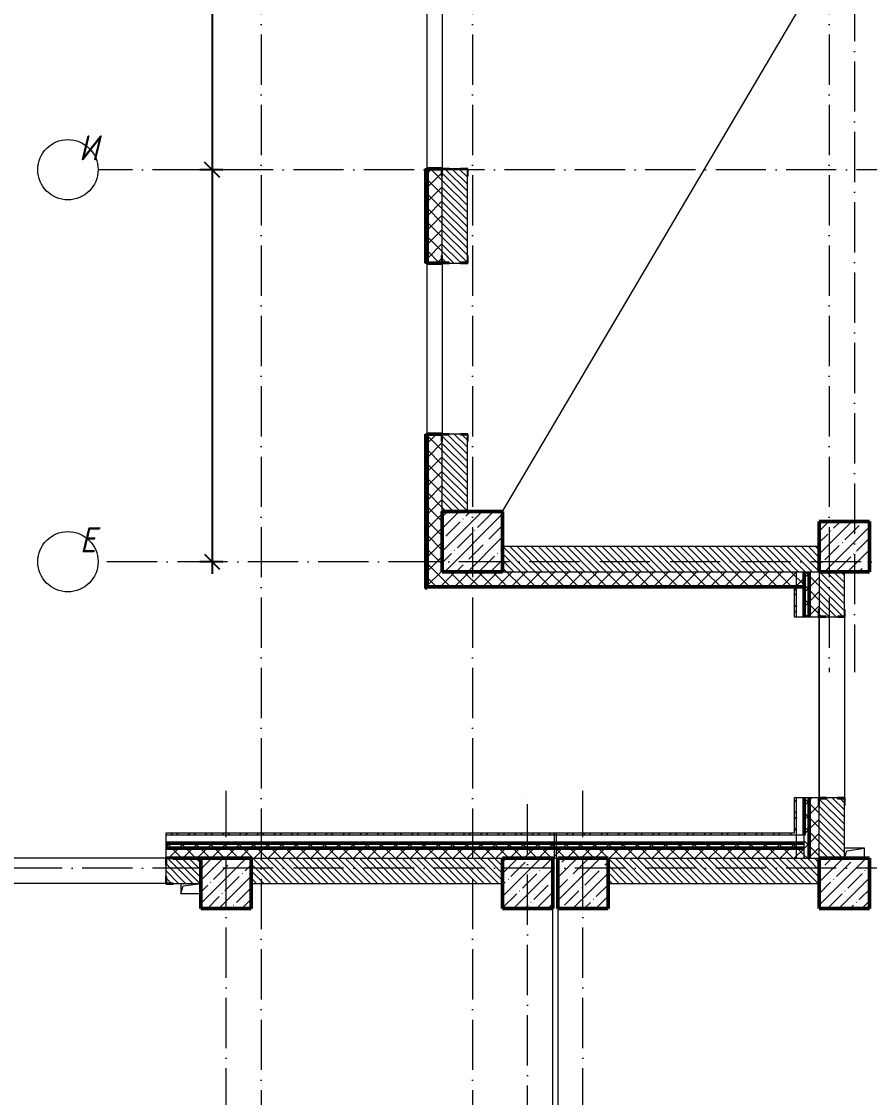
# Model space of a CAD drawing. Header units: millimetres. Extents: x -401725 to 250493, y 305116 to 802890.
# Drawn here: x 211251 to 219685, y 319288 to 329991 of the extents above; entities that cross this region are included whole.
import ezdxf

# ---------------------------------------------------------------- set-up
doc = ezdxf.new("R2010")
doc.units = ezdxf.units.MM
doc.linetypes.add('50_200_ШТРИХ_1Т_ш5_п1_п1_', pattern=[700, 500, -100, 0, -100])
for name, color, linetype, lineweight in [('A-____-____-DIMS', 7, 'Continuous', 9), ('A-DETL-____-OTLN-4', 7, 'Continuous', 18), ('A-FLOR-____-OTLN', 7, 'Continuous', 9), ('A-GENM-____-MCUT', 7, 'Continuous', 25), ('A-GENM-____-OTLN', 7, 'Continuous', 9), ('A-GENM-____-OTLN-1', 7, 'Continuous', 25), ('A-WALL-____-MCUT-2', 7, 'Continuous', 50), ('A-WALL-____-MCUT-3', 7, 'Continuous', 9), ('A-WALL-____-OTLN', 7, 'Continuous', 9), ('A-WALL-____-PATT-1', 7, 'Continuous', 9), ('A-WALL-FNSH-MCUT-1', 7, 'Continuous', 9), ('S-COLS-____-MCUT', 7, 'Continuous', 50), ('S-COLS-____-OTLN', 7, 'Continuous', 9), ('S-GRID-____-IDEN', 7, 'Continuous', 9), ('S-GRID-____-OTLN-1', 7, '50_200_ШТРИХ_1Т_ш5_п1_п1_', 9)]:
    doc.layers.add(name, color=color, linetype=linetype, lineweight=lineweight)
doc.styles.add('ISOCPEUR_I', font='isocpeui.ttf', dxfattribs={"width": 0.9, "height": 2.5})
doc.dimstyles.new('ISO-2_5_0_9К_БОЛЬШОЙ_ОСИ', dxfattribs={"dimscale": 304.8, "dimtxt": 248.995294, "dimasz": 0.492126, "dimexe": 0.393701, "dimexo": 0, "dimgap": 0, "dimtad": 1, "dimdec": 0, "dimzin": 0, "dimdsep": 46, "dimtxsty": 'ISOCPEUR_I', "dimblk1": 'OBLIQUE', "dimblk2": 'OBLIQUE', "dimsah": 1, "dimcen": 0.09, "dimdle": 0.393701, "dimazin": 0, "dimtfac": 1, "dimtdec": 4, "dimtix": 1, "dimtmove": 0, "dimatfit": 3, "dimfxl": 1, "dimtvp": 1, "dimtolj": 1, "dimtzin": 0, "dimarcsym": 2})
pattern_1 = [(45, (144685.44, 312186.37), (-70.71068, 70.71068), []), (135, (144685.44, 312186.37), (-70.71068, -70.71068), [])]
pattern_2 = [(45, (144685.44, 312186.37), (-85.53659, 85.53659), []), (45, (144742.46, 312186.37), (-85.53659, 85.53659), [])]
pattern_3 = [(135, (144685.44, 312186.367), (-35.35534, -35.35534), [])]

# ---------------------------------------------------------------- blocks, each defined once
blk = doc.blocks.new('BSC_Колонна _Прямоугольная - 600х600-V84-АР1_План отверстий 3 этажа в осях 1-64_А-ГГ')
at = {"layer": 'S-COLS-____-OTLN'}
h = blk.add_hatch(dxfattribs=at)
h.set_pattern_fill('FP_121', color=256, style=0, pattern_type=2)
h.set_pattern_definition([(45, (-71050, -12631.04), (-114.04925, 114.04925), []), (45, (-70935.95, -12631.04), (-114.04925, 114.04925), [201.613, -40.323, 3.353, -36.97])])
h.paths.add_polyline_path([(-300, -300), (300, -300), (300, 300), (-300, 300)], flags=0)
at = {"layer": 'S-COLS-____-MCUT'}
for p, q in [((300, 300), (-300, 300)), ((-300, 300), (-300, -300)), ((300, -300), (300, 300)), ((-300, -300), (300, -300))]:
    blk.add_line(p, q, dxfattribs=at)
blk = doc.blocks.new('BSC_Колонна _Прямоугольная - 500х500-V117-АР1_План отверстий 3 этажа в осях 1-64_А-ГГ')
at = {"layer": 'S-COLS-____-OTLN'}
h = blk.add_hatch(dxfattribs=at)
h.set_pattern_fill('FP_140', color=256, style=0, pattern_type=2)
h.set_pattern_definition([(45, (-68600, -9231.04), (-114.04925, 114.04925), []), (45, (-68485.95, -9231.04), (-114.04925, 114.04925), [201.613, -40.323, 3.353, -36.97])])
h.paths.add_polyline_path([(-250, -250), (250, -250), (250, 250), (-250, 250)], flags=0)
at = {"layer": 'S-COLS-____-MCUT'}
for p, q in [((250, 250), (-250, 250)), ((-250, 250), (-250, -250)), ((250, -250), (250, 250)), ((-250, -250), (250, -250))]:
    blk.add_line(p, q, dxfattribs=at)
blk = doc.blocks.new('BSC_Колонна _Прямоугольная - 500х500-V133-АР1_План отверстий 3 этажа в осях 1-64_А-ГГ')
at = {"layer": 'S-COLS-____-OTLN'}
h = blk.add_hatch(dxfattribs=at)
h.set_pattern_fill('FP_156', color=256, style=0, pattern_type=2)
h.set_pattern_definition([(45, (-72150, -9231.04), (-114.04925, 114.04925), []), (45, (-72035.95, -9231.04), (-114.04925, 114.04925), [201.613, -40.323, 3.353, -36.97])])
h.paths.add_polyline_path([(-250, -250), (250, -250), (250, 250), (-250, 250)], flags=0)
at = {"layer": 'S-COLS-____-MCUT'}
for p, q in [((250, 250), (-250, 250)), ((-250, 250), (-250, -250)), ((250, -250), (250, 250)), ((-250, -250), (250, -250))]:
    blk.add_line(p, q, dxfattribs=at)
blk = doc.blocks.new('BSC_Колонна _Прямоугольная - 500х500-V134-АР1_План отверстий 3 этажа в осях 1-64_А-ГГ')
at = {"layer": 'S-COLS-____-OTLN'}
h = blk.add_hatch(dxfattribs=at)
h.set_pattern_fill('FP_157', color=256, style=0, pattern_type=2)
h.set_pattern_definition([(45, (-71600, -9231.04), (-114.04925, 114.04925), []), (45, (-71485.95, -9231.04), (-114.04925, 114.04925), [201.613, -40.323, 3.353, -36.97])])
h.paths.add_polyline_path([(-250, -250), (250, -250), (250, 250), (-250, 250)], flags=0)
at = {"layer": 'S-COLS-____-MCUT'}
for p, q in [((250, 250), (-250, 250)), ((-250, 250), (-250, -250)), ((250, -250), (250, 250)), ((-250, -250), (250, -250))]:
    blk.add_line(p, q, dxfattribs=at)
blk = doc.blocks.new('BSC_Колонна _Прямоугольная - 500х500-V154-АР1_План отверстий 3 этажа в осях 1-64_А-ГГ')
at = {"layer": 'S-COLS-____-OTLN'}
h = blk.add_hatch(dxfattribs=at)
h.set_pattern_fill('FP_177', color=256, style=0, pattern_type=2)
h.set_pattern_definition([(45, (-74750, -12581.04), (-114.04925, 114.04925), []), (45, (-74635.95, -12581.04), (-114.04925, 114.04925), [201.613, -40.323, 3.353, -36.97])])
h.paths.add_polyline_path([(-250, -250), (250, -250), (250, 250), (-250, 250)], flags=0)
at = {"layer": 'S-COLS-____-MCUT'}
for p, q in [((250, 250), (-250, 250)), ((-250, 250), (-250, -250)), ((250, -250), (250, 250)), ((-250, -250), (250, -250))]:
    blk.add_line(p, q, dxfattribs=at)
blk = doc.blocks.new('BSC_Колонна _Прямоугольная - 500х500-V159-АР1_План отверстий 3 этажа в осях 1-64_А-ГГ')
at = {"layer": 'S-COLS-____-OTLN'}
h = blk.add_hatch(dxfattribs=at)
h.set_pattern_fill('FP_183', color=256, style=0, pattern_type=2)
h.set_pattern_definition([(45, (-74750, -9231.04), (-114.04925, 114.04925), []), (45, (-74635.95, -9231.04), (-114.04925, 114.04925), [201.613, -40.323, 3.353, -36.97])])
h.paths.add_polyline_path([(-250, -250), (250, -250), (250, 250), (-250, 250), (-250, 103)], flags=0)
at = {"layer": 'S-COLS-____-MCUT'}
for p, q in [((250, 250), (-250, 250)), ((-250, 250), (-250, -250)), ((250, -250), (250, 250)), ((-250, -250), (250, -250))]:
    blk.add_line(p, q, dxfattribs=at)
blk = doc.blocks.new('Фахверк_СКБ_Уголок - 250_3380-27498580-АР1_План отверстий 3 этажа в осях 1-64_А-ГГ')
at = {"layer": 'A-GENM-____-MCUT'}
for p, q in [((200, 181), (125, 181)), ((125, 181), (125, 106)), ((131, 106), (131, 175)), ((131, 175), (200, 175)), ((200, 175), (200, 181)), ((125, 106), (131, 106)), ((131, -6), (125, -6)), ((125, -6), (125, -81)), ((125, -81), (200, -81)), ((131, -75), (131, -6)), ((200, -75), (131, -75)), ((200, -81), (200, -75))]:
    blk.add_line(p, q, dxfattribs=at)
blk = doc.blocks.new('Фахверк_СКБ_Уголок - 250_2700-27497298-АР1_План отверстий 3 этажа в осях 1-64_А-ГГ')
at = {"layer": 'A-GENM-____-MCUT'}
for p, q in [((200, 181), (125, 181)), ((125, 181), (125, 106)), ((131, 106), (131, 175)), ((131, 175), (200, 175)), ((200, 175), (200, 181)), ((125, 106), (131, 106)), ((131, -6), (125, -6)), ((125, -6), (125, -81)), ((125, -81), (200, -81)), ((131, -75), (131, -6)), ((200, -75), (131, -75)), ((200, -81), (200, -75))]:
    blk.add_line(p, q, dxfattribs=at)
blk = doc.blocks.new('AR_Отверстие прямоугольное _в плите_ - AR_Отверстие прямоугольное _в плите_-V180-АР1_План отверстий 3 этажа в осях 1-64_А-ГГ')
at = {"layer": 'A-GENM-____-OTLN'}
for p, q in [((-100, 50), (-100, -50)), ((-100, -50), (-75, 25)), ((-75, 25), (100, 50)), ((-100, -50), (100, -50))]:
    blk.add_line(p, q, dxfattribs=at)
blk = doc.blocks.new('AR_Отверстие прямоугольное _в плите_ - AR_Отверстие прямоугольное _в плите_-30510746-АР1_План отверстий 3 этажа в осях 1-64_А-ГГ')
at = {"layer": 'A-GENM-____-OTLN'}
for p, q in [((100, 50), (-100, 50)), ((-100, -50), (-75, 25)), ((-75, 25), (100, 50)), ((100, -50), (100, 50))]:
    blk.add_line(p, q, dxfattribs=at)
blk = doc.blocks.new('Стены 6 - Стены 4-31195849-АР1_План отверстий 3 этажа в осях 1-64_А-ГГ')
at = {"layer": 'A-WALL-____-MCUT-3'}
for p, q in [((-1799, 41030), (-1799, 41010)), ((-1549, 41030), (-1799, 41030)), ((-1799, 41010), (-1549, 41010)), ((-1549, 41010), (-1549, 41030))]:
    blk.add_line(p, q, dxfattribs=at)
blk = doc.blocks.new('Ось сетки - Круг_Ø6_00__ISO-2_5_0_9K_-25732049-АР1_План отверстий 3 этажа в осях 1-64_А-ГГ')
at = {"layer": 'S-GRID-____-IDEN'}
blk.add_circle((0, 0), 3, dxfattribs=at)
blk = doc.blocks.new('_Oblique')
at = {"color": 0, "linetype": 'ByBlock', "lineweight": -2}
blk.add_line((-0.5, -0.5), (0.5, 0.5), dxfattribs=at)
blk = doc.blocks.new('*D10107')
at = {"layer": 'A-____-____-DIMS', "color": 0, "lineweight": -2, "transparency": 16777216}
for p, q in [((213146, 330987), (213146, 328397)), ((213252, 330867), (213026, 330867)), ((213252, 328517), (213026, 328517))]:
    blk.add_line(p, q, dxfattribs=at)
at = {"layer": 'Defpoints', "color": 0, "transparency": 16777216}
for p in [(213252, 330867), (213146, 328517), (213252, 328517)]:
    blk.add_point(p, dxfattribs=at)
at = {"layer": 'A-____-____-DIMS', "color": 0, "lineweight": -2, "transparency": 16777216, "xscale": 150, "yscale": 150, "zscale": 150}
for p, rotation in [((213146, 330867), 90), ((213146, 328517), 270)]:
    blk.add_blockref('_Oblique', p, dxfattribs=dict(at, rotation=rotation))
at = {"layer": 'A-____-____-DIMS', "color": 0, "transparency": 16777216, "insert": (213145, 329692), "char_height": 2.5, "width": 758.48, "attachment_point": 5, "rotation": 90, "style": 'ISOCPEUR_I'}
blk.add_mtext('\\A1;2350', dxfattribs=at)
blk = doc.blocks.new('*D10108')
at = {"layer": 'A-____-____-DIMS', "color": 0, "lineweight": -2, "transparency": 16777216}
for p, q in [((213146, 328637), (213146, 324497)), ((213252, 328517), (213026, 328517)), ((213252, 324617), (213026, 324617))]:
    blk.add_line(p, q, dxfattribs=at)
at = {"layer": 'Defpoints', "color": 0, "transparency": 16777216}
for p in [(213252, 328517), (213146, 324617), (213252, 324617)]:
    blk.add_point(p, dxfattribs=at)
at = {"layer": 'A-____-____-DIMS', "color": 0, "lineweight": -2, "transparency": 16777216, "xscale": 150, "yscale": 150, "zscale": 150}
for p, rotation in [((213146, 328517), 90), ((213146, 324617), 270)]:
    blk.add_blockref('_Oblique', p, dxfattribs=dict(at, rotation=rotation))
at = {"layer": 'A-____-____-DIMS', "color": 0, "transparency": 16777216, "insert": (213145, 326567), "char_height": 2.5, "width": 758.48, "attachment_point": 5, "rotation": 90, "style": 'ISOCPEUR_I'}
blk.add_mtext('\\A1;3900', dxfattribs=at)

msp = doc.modelspace()

# ---------------------------------------------------------------- hatches: boundary and pattern name
at = {"layer": 'A-WALL-____-PATT-1'}
h = msp.add_hatch(dxfattribs=at)
h.set_pattern_fill('FP_1', color=256, style=0, pattern_type=2)
h.set_pattern_definition(pattern_1)
h.paths.add_polyline_path([(215285.4376, 324517.4093), (215435.4376, 324517.4093), (215435.4376, 325812.4093), (215429.4376, 325812.4093), (215429.4376, 325887.4093), (215285.4376, 325887.4093)], flags=0)
h.paths.add_polyline_path([(215370.3322, 327587.4093), (215429.4376, 327587.4093), (215429.4376, 327662.4093), (215435.4376, 327662.4093), (215435.4376, 328452.4093), (215429.4376, 328452.4093), (215429.4376, 328527.4093), (215285.4376, 328527.4093), (215285.4376, 327587.4093)], flags=0)
h.paths.add_polyline_path([(215370.3322, 330227.4093), (215429.4376, 330227.4093), (215429.4376, 330302.4093), (215435.4376, 330302.4093), (215435.4376, 331692.4093), (215429.4376, 331692.4093), (215429.4376, 331767.4093), (215285.4376, 331767.4093), (215285.4376, 330227.4093)], flags=0)
h.paths.add_polyline_path([(215370.3322, 333467.4093), (215429.4376, 333467.4093), (215429.4376, 333542.4093), (215435.4376, 333542.4093), (215435.4376, 334332.4093), (215429.4376, 334332.4093), (215429.4376, 334407.4093), (215285.4376, 334407.4093), (215285.4376, 333467.4093)], flags=0)
h.paths.add_polyline_path([(215370.3322, 336107.4093), (215429.4376, 336107.4093), (215429.4376, 336182.4093), (215435.4376, 336182.4093), (215435.4376, 337572.4093), (215429.4376, 337572.4093), (215429.4376, 337647.4093), (215285.4376, 337647.4093), (215285.4376, 336107.4093)], flags=0)
h.paths.add_polyline_path([(215285.4376, 339347.4093), (215429.4376, 339347.4093), (215429.4376, 339422.4093), (215435.4376, 339422.4093), (215435.4376, 340212.4093), (215429.4376, 340212.4093), (215429.4376, 340287.4093), (215285.4376, 340287.4093)], flags=0)
h.paths.add_polyline_path([(215285.4376, 341987.4093), (215429.4376, 341987.4093), (215429.4376, 342062.4093), (215435.4376, 342062.4093), (215435.4376, 343452.4093), (215429.4376, 343452.4093), (215429.4376, 343527.4093), (215285.4376, 343527.4093)], flags=0)
h.paths.add_polyline_path([(215285.4376, 345227.4093), (215429.4376, 345227.4093), (215429.4376, 345302.4093), (215435.4376, 345302.4093), (215435.4376, 346092.4093), (215429.4376, 346092.4093), (215429.4376, 346167.4093), (215285.4376, 346167.4093)], flags=0)
h.paths.add_polyline_path([(215429.4376, 347867.4093), (215429.4376, 347942.4093), (215435.4376, 347942.4093), (215435.4376, 349332.4093), (215429.4376, 349332.4093), (215429.4376, 349407.4093), (215285.4376, 349407.4093), (215285.4376, 347867.4093), (215370.3322, 347867.4093)], flags=0)
h.paths.add_polyline_path([(215429.4376, 351107.4093), (215429.4376, 351182.4093), (215435.4376, 351182.4093), (215435.4376, 351972.4093), (215429.4376, 351972.4093), (215429.4376, 352047.4093), (215285.4376, 352047.4093), (215285.4376, 351107.4093), (215370.3322, 351107.4093)], flags=0)
h.paths.add_polyline_path([(215429.4376, 353747.4093), (215429.4376, 353822.4093), (215435.4376, 353822.4093), (215435.4376, 355117.4093), (215285.4376, 355117.4093), (215285.4376, 353747.4093), (215370.3322, 353747.4093)], flags=0)
h = msp.add_hatch(dxfattribs=at)
h.set_pattern_fill('FP_6', color=256, style=0, pattern_type=2)
h.set_pattern_definition(pattern_3)
h.paths.add_polyline_path([(215616.4376, 325117.4093), (215685.4376, 325117.4093), (215685.4376, 325881.4093), (215616.4376, 325881.4093), (215616.4376, 325887.4093), (215504.4376, 325887.4093), (215504.4376, 325881.4093), (215435.4376, 325881.4093), (215435.4376, 325117.4093), (215504.4376, 325117.4093)], flags=0)
h.paths.add_polyline_path([(215504.4376, 327587.4093), (215616.4376, 327587.4093), (215616.4376, 327593.4093), (215685.4376, 327593.4093), (215685.4376, 328521.4093), (215616.4376, 328521.4093), (215616.4376, 328527.4093), (215504.4376, 328527.4093), (215504.4376, 328521.4093), (215435.4376, 328521.4093), (215435.4376, 327593.4093), (215504.4376, 327593.4093)], flags=0)
h.paths.add_polyline_path([(215504.4376, 330227.4093), (215616.4376, 330227.4093), (215616.4376, 330233.4093), (215685.4376, 330233.4093), (215685.4376, 330567.4093), (215435.4376, 330567.4093), (215435.4376, 330233.4093), (215504.4376, 330233.4093)], flags=0)
h = msp.add_hatch(dxfattribs=at)
h.set_pattern_fill('FP_6', color=256, style=0, pattern_type=2)
h.set_pattern_definition(pattern_3)
h.paths.add_polyline_path([(219185.4376, 324517.4093), (219185.4376, 324767.4093), (216035.4376, 324767.4093), (216035.4376, 324517.4093), (218905.2608, 324517.4093)], flags=0)
h = msp.add_hatch(dxfattribs=at)
h.set_pattern_fill('FP_1', color=256, style=0, pattern_type=2)
h.set_pattern_definition(pattern_1)
h.paths.add_polyline_path([(219035.4376, 324367.4093), (219035.4376, 324517.4093), (215285.4376, 324517.4093), (215285.4376, 324367.4093), (218905.2608, 324367.4093)], flags=0)
h = msp.add_hatch(dxfattribs=at)
h.set_pattern_fill('FP_1', color=256, style=0, pattern_type=2)
h.set_pattern_definition(pattern_1)
h.paths.add_polyline_path([(219035.4376, 321667.4093), (219085.4376, 321667.4093), (219085.4376, 322267.4093), (219035.4376, 322267.4093)], flags=0)
h.paths.add_polyline_path([(219085.4376, 324067.4093), (219085.4376, 324517.4093), (219035.4376, 324517.4093), (219035.4376, 324067.4093)], flags=0)
h = msp.add_hatch(dxfattribs=at)
h.set_pattern_fill('FP_1', color=256, style=0, pattern_type=2)
h.set_pattern_definition(pattern_1)
h.paths.add_polyline_path([(219185.4376, 321667.4093), (219185.4376, 322192.4093), (219179.4376, 322192.4093), (219179.4376, 322267.4093), (219085.4376, 322267.4093), (219085.4376, 321667.4093), (219179.4376, 321667.4093)], flags=0)
h.paths.add_polyline_path([(219179.4376, 324067.4093), (219179.4376, 324142.4093), (219185.4376, 324142.4093), (219185.4376, 324517.4093), (219085.4376, 324517.4093), (219085.4376, 324067.4093)], flags=0)
h = msp.add_hatch(dxfattribs=at)
h.set_pattern_fill('FP_6', color=256, style=0, pattern_type=2)
h.set_pattern_definition(pattern_3)
h.paths.add_polyline_path([(219366.4376, 321667.4093), (219435.4376, 321667.4093), (219435.4376, 322261.4093), (219366.4376, 322261.4093), (219366.4376, 322267.4093), (219254.4376, 322267.4093), (219254.4376, 322261.4093), (219185.4376, 322261.4093), (219185.4376, 321667.4093), (219347.1269, 321667.4093)], flags=0)
h.paths.add_polyline_path([(219366.4376, 324067.4093), (219366.4376, 324073.4093), (219435.4376, 324073.4093), (219435.4376, 324517.4093), (219185.4376, 324517.4093), (219185.4376, 324073.4093), (219254.4376, 324073.4093), (219254.4376, 324067.4093)], flags=0)
h = msp.add_hatch(dxfattribs=at)
h.set_pattern_fill('FP_3', color=256, style=0, pattern_type=2)
h.set_pattern_definition(pattern_2)
h.paths.add_polyline_path([(218955.4376, 321897.4093), (218955.4376, 322267.4093), (218935.4376, 322267.4093), (218935.4376, 321897.4093)], flags=0)
h.paths.add_polyline_path([(218955.4376, 324067.4093), (218955.4376, 324347.4093), (218935.4376, 324347.4093), (218935.4376, 324067.4093)], flags=0)
h = msp.add_hatch(dxfattribs=at)
h.set_pattern_fill('FP_3', color=256, style=0, pattern_type=2)
h.set_pattern_definition(pattern_2)
h.paths.add_polyline_path([(216550.4376, 321897.4093), (216550.4376, 321917.4093), (212685.4376, 321917.4093), (212685.4376, 321897.4093), (215370.3322, 321897.4093)], flags=0)
h.paths.add_polyline_path([(204765.5465, 321897.4093), (204885.4376, 321897.4093), (204885.4376, 321917.4093), (203685.4376, 321917.4093), (203685.4376, 321897.4093)], flags=0)
h.paths.add_polyline_path([(201230.6179, 321897.4093), (201885.4376, 321897.4093), (201885.4376, 321917.4093), (200685.4376, 321917.4093), (200685.4376, 321897.4093)], flags=0)
h.paths.add_polyline_path([(198885.4376, 321897.4093), (198885.4376, 321917.4093), (197685.4376, 321917.4093), (197685.4376, 321897.4093), (197695.6893, 321897.4093)], flags=0)
h.paths.add_polyline_path([(195885.4376, 321897.4093), (195885.4376, 321917.4093), (194685.4376, 321917.4093), (194685.4376, 321897.4093)], flags=0)
h.paths.add_polyline_path([(191685.4376, 321897.4093), (192885.4376, 321897.4093), (192885.4376, 321917.4093), (191685.4376, 321917.4093)], flags=0)
h.paths.add_polyline_path([(189885.4376, 321897.4093), (189885.4376, 321917.4093), (188685.4376, 321917.4093), (188685.4376, 321897.4093), (188858.3679, 321897.4093)], flags=0)
h.paths.add_polyline_path([(185685.4376, 321897.4093), (186885.4376, 321897.4093), (186885.4376, 321917.4093), (185685.4376, 321917.4093)], flags=0)
h.paths.add_polyline_path([(183885.4376, 321897.4093), (183885.4376, 321917.4093), (183020.4376, 321917.4093), (183020.4376, 321897.4093), (183555.975, 321897.4093)], flags=0)
h = msp.add_hatch(dxfattribs=at)
h.set_pattern_fill('FP_3', color=256, style=0, pattern_type=2)
h.set_pattern_definition(pattern_2)
h.paths.add_polyline_path([(218935.4376, 321897.4093), (218935.4376, 321917.4093), (216570.4376, 321917.4093), (216570.4376, 321897.4093), (218905.2608, 321897.4093)], flags=0)
h = msp.add_hatch(dxfattribs=at)
h.set_pattern_fill('FP_1', color=256, style=0, pattern_type=2)
h.set_pattern_definition(pattern_1)
h.paths.add_polyline_path([(219035.4376, 321767.4093), (219035.4376, 321817.4093), (212685.4376, 321817.4093), (212685.4376, 321767.4093), (218905.2608, 321767.4093)], flags=0)
h.paths.add_polyline_path([(204765.5465, 321767.4093), (204885.4376, 321767.4093), (204885.4376, 321817.4093), (203685.4376, 321817.4093), (203685.4376, 321767.4093)], flags=0)
h.paths.add_polyline_path([(201885.4376, 321767.4093), (201885.4376, 321817.4093), (200685.4376, 321817.4093), (200685.4376, 321767.4093), (201230.6179, 321767.4093)], flags=0)
h.paths.add_polyline_path([(198885.4376, 321767.4093), (198885.4376, 321817.4093), (197685.4376, 321817.4093), (197685.4376, 321767.4093), (197695.6893, 321767.4093)], flags=0)
h.paths.add_polyline_path([(195885.4376, 321767.4093), (195885.4376, 321817.4093), (194685.4376, 321817.4093), (194685.4376, 321767.4093)], flags=0)
h.paths.add_polyline_path([(191685.4376, 321767.4093), (192885.4376, 321767.4093), (192885.4376, 321817.4093), (191685.4376, 321817.4093)], flags=0)
h.paths.add_polyline_path([(189885.4376, 321767.4093), (189885.4376, 321817.4093), (188685.4376, 321817.4093), (188685.4376, 321767.4093), (188858.3679, 321767.4093)], flags=0)
h.paths.add_polyline_path([(186885.4376, 321767.4093), (186885.4376, 321817.4093), (185685.4376, 321817.4093), (185685.4376, 321767.4093)], flags=0)
h.paths.add_polyline_path([(183555.975, 321767.4093), (183885.4376, 321767.4093), (183885.4376, 321817.4093), (182485.4376, 321817.4093), (182485.4376, 321767.4093)], flags=0)
h.paths.add_polyline_path([(179485.4376, 321767.4093), (180685.4376, 321767.4093), (180685.4376, 321817.4093), (179485.4376, 321817.4093)], flags=0)
h.paths.add_polyline_path([(177685.4376, 321767.4093), (177685.4376, 321817.4093), (176485.4376, 321817.4093), (176486.1179, 321767.4093)], flags=0)
h.paths.add_polyline_path([(174685.4376, 321767.4093), (174685.4376, 321817.4093), (173485.4376, 321817.4093), (173485.4376, 321767.4093)], flags=0)
h.paths.add_polyline_path([(171685.4376, 321767.4093), (171685.4376, 321817.4093), (168515.4376, 321817.4093), (168515.4376, 321767.4093), (169416.2607, 321767.4093)], flags=0)
h = msp.add_hatch(dxfattribs=at)
h.set_pattern_fill('FP_1', color=256, style=0, pattern_type=2)
h.set_pattern_definition(pattern_1)
h.paths.add_polyline_path([(219035.4376, 321667.4093), (219035.4376, 321767.4093), (212685.4376, 321767.4093), (212685.4376, 321673.4093), (212760.4376, 321673.4093), (212760.4376, 321667.4093), (218905.2608, 321667.4093)], flags=0)
h.paths.add_polyline_path([(204765.5465, 321667.4093), (204810.4376, 321667.4093), (204810.4376, 321673.4093), (204885.4376, 321673.4093), (204885.4376, 321767.4093), (203685.4376, 321767.4093), (203685.4376, 321673.4093), (203760.4376, 321673.4093), (203760.4376, 321667.4093), (204535.4376, 321667.4093)], flags=0)
h.paths.add_polyline_path([(201810.4376, 321667.4093), (201810.4376, 321673.4093), (201885.4376, 321673.4093), (201885.4376, 321767.4093), (200685.4376, 321767.4093), (200685.4376, 321673.4093), (200760.4376, 321673.4093), (200760.4376, 321667.4093), (201230.6179, 321667.4093)], flags=0)
h.paths.add_polyline_path([(198810.4376, 321667.4093), (198810.4376, 321673.4093), (198885.4376, 321673.4093), (198885.4376, 321767.4093), (197685.4376, 321767.4093), (197685.4376, 321673.4093), (197760.4376, 321673.4093), (197760.4376, 321667.4093), (198535.4376, 321667.4093)], flags=0)
h.paths.add_polyline_path([(195810.4376, 321667.4093), (195810.4376, 321673.4093), (195885.4376, 321673.4093), (195885.4376, 321767.4093), (194685.4376, 321767.4093), (194685.4376, 321673.4093), (194760.4376, 321673.4093), (194760.4376, 321667.4093), (195035.4376, 321667.4093)], flags=0)
h.paths.add_polyline_path([(192810.4376, 321667.4093), (192810.4376, 321673.4093), (192885.4376, 321673.4093), (192885.4376, 321767.4093), (191685.4376, 321767.4093), (191685.4376, 321673.4093), (191760.4376, 321673.4093), (191760.4376, 321667.4093), (192393.2965, 321667.4093)], flags=0)
h.paths.add_polyline_path([(188760.4376, 321667.4093), (189810.4376, 321667.4093), (189810.4376, 321673.4093), (189885.4376, 321673.4093), (189885.4376, 321767.4093), (188685.4376, 321767.4093), (188685.4376, 321673.4093), (188760.4376, 321673.4093)], flags=0)
h.paths.add_polyline_path([(186035.4376, 321667.4093), (186810.4376, 321667.4093), (186810.4376, 321673.4093), (186885.4376, 321673.4093), (186885.4376, 321767.4093), (185685.4376, 321767.4093), (185685.4376, 321673.4093), (185760.4376, 321673.4093), (185760.4376, 321667.4093)], flags=0)
h.paths.add_polyline_path([(183555.975, 321667.4093), (183810.4376, 321667.4093), (183810.4376, 321673.4093), (183885.4376, 321673.4093), (183885.4376, 321767.4093), (182485.4376, 321767.4093), (182485.4376, 321667.4093), (183535.4376, 321667.4093)], flags=0)
h.paths.add_polyline_path([(180021.0465, 321667.4093), (180610.4376, 321667.4093), (180610.4376, 321673.4093), (180685.4376, 321673.4093), (180685.4376, 321767.4093), (179485.4376, 321767.4093), (179485.4376, 321667.4093), (179985.4376, 321667.4093)], flags=0)
h.paths.add_polyline_path([(177610.4376, 321667.4093), (177610.4376, 321673.4093), (177685.4376, 321673.4093), (177685.4376, 321767.4093), (176485.4376, 321767.4093), (176486.1179, 321673.4093), (176560.4376, 321673.4093), (176560.4376, 321667.4093)], flags=0)
h.paths.add_polyline_path([(174610.4376, 321667.4093), (174610.4376, 321673.4093), (174685.4376, 321673.4093), (174685.4376, 321767.4093), (173485.4376, 321767.4093), (173485.4376, 321667.4093), (173985.4376, 321667.4093)], flags=0)
h.paths.add_polyline_path([(171610.4376, 321667.4093), (171610.4376, 321673.4093), (171685.4376, 321673.4093), (171685.4376, 321767.4093), (168515.4376, 321767.4093), (168515.4376, 321667.4093), (170985.4376, 321667.4093)], flags=0)
h = msp.add_hatch(dxfattribs=at)
h.set_pattern_fill('FP_6', color=256, style=0, pattern_type=2)
h.set_pattern_definition(pattern_3)
h.paths.add_polyline_path([(212760.4376, 321417.4093), (213035.4376, 321417.4093), (213035.4376, 321667.4093), (212691.4376, 321667.4093), (212691.4376, 321598.4093), (212685.4376, 321598.4093), (212685.4376, 321486.4093), (212691.4376, 321486.4093), (212691.4376, 321417.4093)], flags=0)
h.paths.add_polyline_path([(204535.4376, 321417.4093), (204879.4376, 321417.4093), (204879.4376, 321486.4093), (204885.4376, 321486.4093), (204885.4376, 321598.4093), (204879.4376, 321598.4093), (204879.4376, 321667.4093), (204535.4376, 321667.4093), (204535.4376, 321520.7244)], flags=0)
h = msp.add_hatch(dxfattribs=at)
h.set_pattern_fill('FP_6', color=256, style=0, pattern_type=2)
h.set_pattern_definition(pattern_3)
h.paths.add_polyline_path([(216035.4376, 321417.4093), (216035.4376, 321667.4093), (213535.4376, 321667.4093), (213535.4376, 321417.4093), (215370.3322, 321417.4093)], flags=0)
h = msp.add_hatch(dxfattribs=at)
h.set_pattern_fill('FP_6', color=256, style=0, pattern_type=2)
h.set_pattern_definition(pattern_3)
h.paths.add_polyline_path([(219185.4376, 321417.4093), (219185.4376, 321667.4093), (217085.4376, 321667.4093), (217085.4376, 321417.4093), (218905.2608, 321417.4093)], flags=0)

# ---------------------------------------------------------------- linework, layer by layer
at = {"layer": 'A-DETL-____-OTLN-4'}
msp.add_line((216035.4376, 325117.4093), (233435.4376, 354617.4093), dxfattribs=at)
at = {"layer": 'A-FLOR-____-OTLN'}
for p, q in [((216535.4376, 318267.4093), (216535.4376, 321167.4093)), ((216585.4376, 321167.4093), (216585.4376, 318267.4093))]:
    msp.add_line(p, q, dxfattribs=at)
at = {"layer": 'A-WALL-____-MCUT-2'}
for p, q in [((215273.4376, 328527.4093), (215273.4376, 327587.4093)), ((215278.4376, 328527.4093), (215278.4376, 327587.4093)), ((215285.4376, 328527.4093), (215285.4376, 327587.4093)), ((215429.4376, 328527.4093), (215285.4376, 328527.4093)), ((215285.4376, 327587.4093), (215429.4376, 327587.4093)), ((215273.4376, 325887.4093), (215273.4376, 324355.4093)), ((215278.4376, 325887.4093), (215278.4376, 324360.4093)), ((215285.4376, 325887.4093), (215285.4376, 324367.4093)), ((215429.4376, 325887.4093), (215285.4376, 325887.4093)), ((219035.4376, 324067.4093), (219035.4376, 324517.4093)), ((219085.4376, 324067.4093), (219085.4376, 324517.4093)), ((215285.4376, 324367.4093), (219035.4376, 324367.4093)), ((218955.4376, 324347.4093), (218935.4376, 324347.4093)), ((219035.4376, 321897.4093), (219035.4376, 322267.4093)), ((219085.4376, 321667.4093), (219085.4376, 322267.4093)), ((219035.4376, 321817.4093), (212685.4376, 321817.4093)), ((219035.4376, 321767.4093), (212685.4376, 321767.4093)), ((212760.4376, 321667.4093), (213035.4376, 321667.4093))]:
    msp.add_line(p, q, dxfattribs=at)
at = {"layer": 'A-WALL-____-MCUT-3'}
for p, q in [((215616.4376, 328527.4093), (215504.4376, 328527.4093)), ((215435.4376, 327662.4093), (215435.4376, 328452.4093)), ((215685.4376, 327662.4093), (215685.4376, 328452.4093)), ((215504.4376, 327587.4093), (215616.4376, 327587.4093)), ((215616.4376, 325887.4093), (215504.4376, 325887.4093)), ((215435.4376, 325117.4093), (215435.4376, 325812.4093)), ((215685.4376, 325117.4093), (215685.4376, 325812.4093)), ((219185.4376, 324767.4093), (216035.4376, 324767.4093)), ((216035.4376, 324517.4093), (219185.4376, 324517.4093)), ((218955.4376, 324517.4093), (218955.4376, 324067.4093)), ((219185.4376, 324517.4093), (219185.4376, 324142.4093)), ((219435.4376, 324142.4093), (219435.4376, 324517.4093)), ((218955.4376, 324067.4093), (219179.4376, 324067.4093)), ((219254.4376, 324067.4093), (219366.4376, 324067.4093)), ((218955.4376, 322267.4093), (218955.4376, 321667.4093)), ((219179.4376, 322267.4093), (218955.4376, 322267.4093)), ((219185.4376, 321667.4093), (219185.4376, 322192.4093)), ((219366.4376, 322267.4093), (219254.4376, 322267.4093)), ((219435.4376, 321667.4093), (219435.4376, 322192.4093)), ((219035.4376, 321897.4093), (212685.4376, 321897.4093)), ((212685.4376, 321897.4093), (212685.4376, 321673.4093)), ((219035.4376, 321667.4093), (219035.4376, 321897.4093)), ((213535.4376, 321667.4093), (216035.4376, 321667.4093)), ((216535.4376, 321667.4093), (216585.4376, 321667.4093)), ((217085.4376, 321667.4093), (219185.4376, 321667.4093)), ((212685.4376, 321598.4093), (212685.4376, 321486.4093)), ((212760.4376, 321417.4093), (213035.4376, 321417.4093)), ((213535.4376, 321417.4093), (216035.4376, 321417.4093)), ((217085.4376, 321417.4093), (219185.4376, 321417.4093))]:
    msp.add_line(p, q, dxfattribs=at)
at = {"layer": 'A-WALL-____-OTLN'}
for p, q in [((215285.4376, 328527.4093), (215285.4376, 330227.4093)), ((215435.4376, 330227.4093), (215435.4376, 328527.4093)), ((215285.4376, 325887.4093), (215285.4376, 327587.4093)), ((215435.4376, 327587.4093), (215435.4376, 325887.4093)), ((219185.4376, 324067.4093), (219185.4376, 322267.4093)), ((219185.4376, 322267.4093), (219185.4376, 324067.4093)), ((219435.4376, 324067.4093), (219435.4376, 322267.4093)), ((212685.4376, 321667.4093), (207535.4376, 321667.4093)), ((212685.4376, 321417.4093), (207535.4376, 321417.4093))]:
    msp.add_line(p, q, dxfattribs=at)
at = {"layer": 'A-WALL-FNSH-MCUT-1'}
for p, q in [((215285.4376, 328527.4093), (215265.4376, 328527.4093)), ((215265.4376, 328527.4093), (215265.4376, 327587.4093)), ((215265.4376, 327587.4093), (215285.4376, 327587.4093)), ((215285.4376, 325887.4093), (215265.4376, 325887.4093)), ((215265.4376, 325887.4093), (215265.4376, 324347.4093)), ((215285.4376, 324367.4093), (215285.4376, 325887.4093)), ((215265.4376, 324347.4093), (215285.4376, 324347.4093)), ((218935.4376, 324347.4093), (218935.4376, 324067.4093)), ((218935.4376, 324067.4093), (218955.4376, 324067.4093)), ((218935.4376, 322267.4093), (218935.4376, 321917.4093)), ((218955.4376, 322267.4093), (218935.4376, 322267.4093)), ((216550.4376, 321917.4093), (212685.4376, 321917.4093)), ((212685.4376, 321917.4093), (212685.4376, 321897.4093)), ((212685.4376, 321897.4093), (212685.4376, 321897.4093)), ((216550.4376, 321897.4093), (216550.4376, 321917.4093)), ((218935.4376, 321917.4093), (216570.4376, 321917.4093)), ((216570.4376, 321917.4093), (216570.4376, 321897.4093))]:
    msp.add_line(p, q, dxfattribs=at)
at = {"layer": 'S-GRID-____-OTLN-1'}
for p, q in [((213635.4376, 362067.327), (213635.4376, 307703.761)), ((215735.4376, 362067.327), (215735.4376, 307876.3562)), ((219285.4376, 362067.327), (219285.4376, 323517.4093)), ((219535.4376, 361799.1306), (219535.4376, 323517.4093)), ((248759.8442, 328517.4093), (212012.2081, 328517.4093)), ((235004.2249, 324617.4093), (212012.2081, 324617.4093)), ((213285.4376, 307876.3562), (213285.4376, 322336.9067)), ((216285.4376, 307703.761), (216285.4376, 322336.9067)), ((216835.4376, 307876.3562), (216835.4376, 322336.9067)), ((248759.8442, 321567.4093), (140255.5819, 321567.4093))]:
    msp.add_line(p, q, dxfattribs=at)

# ---------------------------------------------------------------- block references
at = {"layer": 'A-GENM-____-OTLN'}
for name, p in [('AR_Отверстие прямоугольное _в плите_ - AR_Отверстие прямоугольное _в плите_-30510746-АР1_План отверстий 3 этажа в осях 1-64_А-ГГ', (219535.4376, 321717.4093)), ('AR_Отверстие прямоугольное _в плите_ - AR_Отверстие прямоугольное _в плите_-V180-АР1_План отверстий 3 этажа в осях 1-64_А-ГГ', (212935.4376, 321367.4093))]:
    msp.add_blockref(name, p, dxfattribs=at)
at = {"layer": 'A-GENM-____-OTLN-1'}
for name, p, rotation in [('Фахверк_СКБ_Уголок - 250_3380-27498580-АР1_План отверстий 3 этажа в осях 1-64_А-ГГ', (215510.4376, 328652.4093), 269.9999999999999), ('Фахверк_СКБ_Уголок - 250_3380-27498580-АР1_План отверстий 3 этажа в осях 1-64_А-ГГ', (215610.4376, 327462.4093), 89.99999999999991), ('Фахверк_СКБ_Уголок - 250_3380-27498580-АР1_План отверстий 3 этажа в осях 1-64_А-ГГ', (215510.4376, 326012.4093), 269.9999999999999), ('Фахверк_СКБ_Уголок - 250_2700-27497298-АР1_План отверстий 3 этажа в осях 1-64_А-ГГ', (219360.4376, 323942.4093), 89.9999999999999), ('Фахверк_СКБ_Уголок - 250_2700-27497298-АР1_План отверстий 3 этажа в осях 1-64_А-ГГ', (219260.4376, 322392.4093), 269.9999999999999)]:
    msp.add_blockref(name, p, dxfattribs=dict(at, rotation=rotation))
msp.add_blockref('Фахверк_СКБ_Уголок - 250_2700-27497298-АР1_План отверстий 3 этажа в осях 1-64_А-ГГ', (212560.4376, 321492.4093), dxfattribs=at)
at = {"layer": 'A-WALL-____-OTLN', "rotation": 89.9999999999999}
msp.add_blockref('Стены 6 - Стены 4-31195849-АР1_План отверстий 3 этажа в осях 1-64_А-ГГ', (257580.6796, 323465.9211), dxfattribs=at)
at = {"layer": 'S-COLS-____-OTLN'}
for name, p in [('BSC_Колонна _Прямоугольная - 600х600-V84-АР1_План отверстий 3 этажа в осях 1-64_А-ГГ', (215735.4376, 324817.4093)), ('BSC_Колонна _Прямоугольная - 500х500-V154-АР1_План отверстий 3 этажа в осях 1-64_А-ГГ', (219435.4376, 324767.4093)), ('BSC_Колонна _Прямоугольная - 500х500-V117-АР1_План отверстий 3 этажа в осях 1-64_А-ГГ', (213285.4376, 321417.4093)), ('BSC_Колонна _Прямоугольная - 500х500-V134-АР1_План отверстий 3 этажа в осях 1-64_А-ГГ', (216285.4376, 321417.4093)), ('BSC_Колонна _Прямоугольная - 500х500-V133-АР1_План отверстий 3 этажа в осях 1-64_А-ГГ', (216835.4376, 321417.4093)), ('BSC_Колонна _Прямоугольная - 500х500-V159-АР1_План отверстий 3 этажа в осях 1-64_А-ГГ', (219435.4376, 321417.4093))]:
    msp.add_blockref(name, p, dxfattribs=at)
at = {"layer": 'S-GRID-____-IDEN', "xscale": 99.99999999999993, "yscale": 99.99999999999993, "zscale": 99.99999999999993}
for p, rotation in [((211712.2081, 328517.4093), 89.99999999999982), ((211712.2081, 324617.4093), 89.9999999999998)]:
    msp.add_blockref('Ось сетки - Круг_Ø6_00__ISO-2_5_0_9K_-25732049-АР1_План отверстий 3 этажа в осях 1-64_А-ГГ', p, dxfattribs=dict(at, rotation=rotation))

# ---------------------------------------------------------------- texts
at = {"layer": 'S-GRID-____-IDEN', "char_height": 250, "attachment_point": 1, "style": 'ISOCPEUR_I'}
for s, insert, width in [('\\fISOCPEUR|b0|i1|c204|p34|;\\W.9;И', (211821.0527, 328860.7389), 223.670812), ('\\fISOCPEUR|b0|i1|c204|p34|;\\W.9;Е', (211830.0527, 324960.7389), 202.02525)]:
    msp.add_mtext(s, dxfattribs=dict(at, insert=insert, width=width))

# ---------------------------------------------------------------- dimensions: what is measured, and where the dimension line sits
at = {"layer": 'A-____-____-DIMS'}
for base, p1, p2, override, picture, middle in [((213145.7956, 328517.4093), (213251.8616, 330867.4093), (213251.8616, 328517.4093), {"dimpost": '<>', "dimfxl": 2350}, '*D10107', (213144.5456, 329692.4093)), ((213145.7956, 324617.4093), (213251.8616, 328517.4093), (213251.8616, 324617.4093), {"dimpost": '<>', "dimfxl": 3900}, '*D10108', (213144.5456, 326567.4093))]:
    dim = msp.add_linear_dim(base=base, p1=p1, p2=p2, angle=90, dimstyle='ISO-2_5_0_9К_БОЛЬШОЙ_ОСИ', override=override, dxfattribs=at)
    dim.commit()
    dim.dimension.update_dxf_attribs({"geometry": picture, "text_midpoint": middle})

doc.saveas('drawing.dxf')
